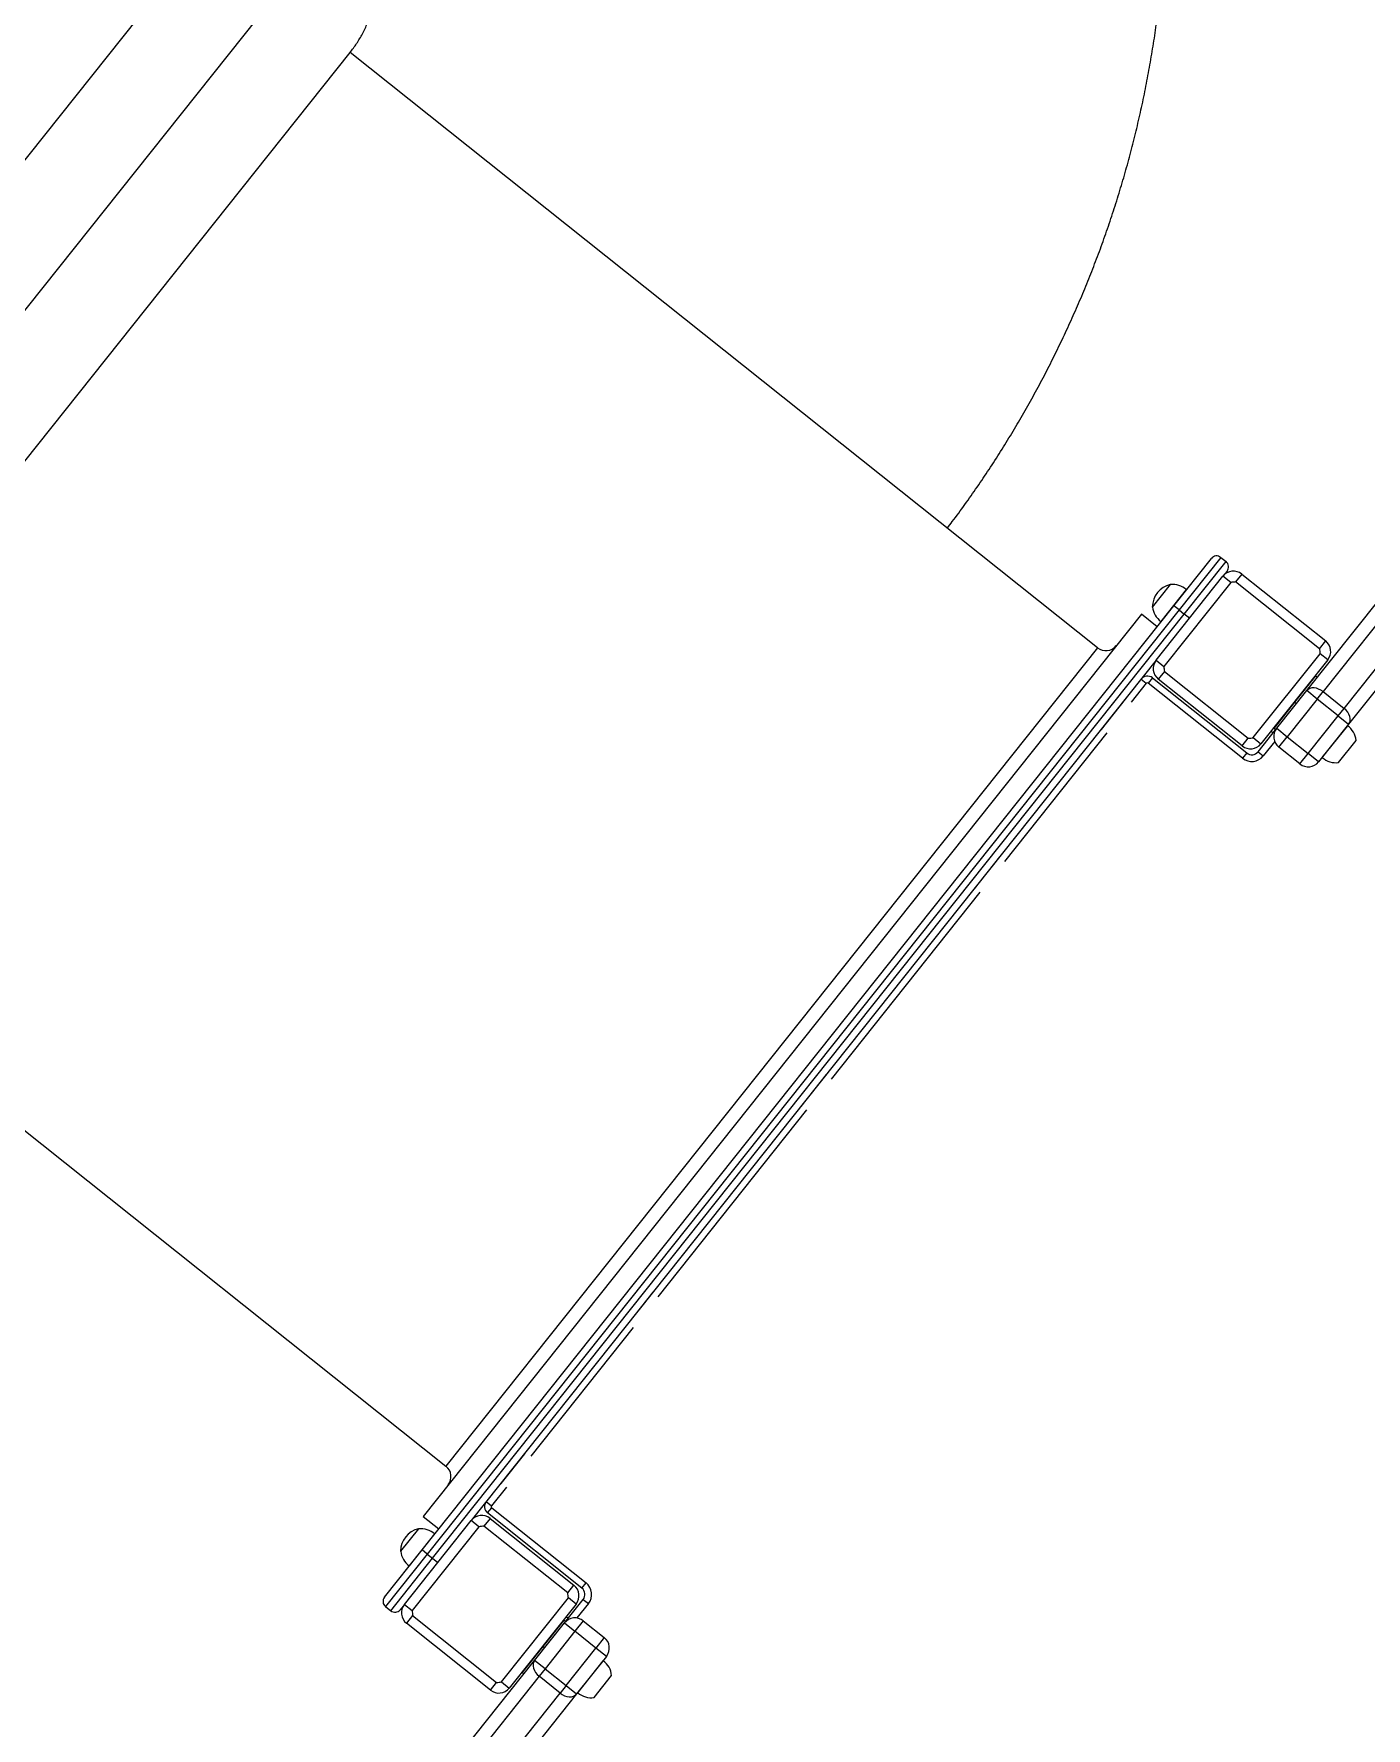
# Model space of a CAD drawing. Header units: millimetres. Extents: x -229914 to 856942, y -268655 to 87212.
# Drawn here: x -140806 to -139812, y 24732 to 25995 of the extents above; entities that cross this region are included whole.
import ezdxf

# ---------------------------------------------------------------- set-up
doc = ezdxf.new("R2010")
doc.units = ezdxf.units.MM

# ---------------------------------------------------------------- blocks, each defined once
blk = doc.blocks.new('Т912NEW')
at = {"color": 7, "linetype": 'Continuous', "lineweight": 15}
for p, q in [((-2987.3, 1981.4), (-2987.3, 2516.2)), ((-2947.3, 2516.2), (-2947.3, 1981.4)), ((-3104.3, 1969.2), (-3104.3, 2014.2)), ((-3099.3, 2019.2), (-3099.3, 1969.2)), ((-3099.3, 2019.2), (-3094.3, 2019.2)), ((-3094.3, 1969.2), (-3094.3, 2019.2)), ((-3089.3, 2014.2), (-3089.3, 2009.2)), ((-3081.9, 2009.2), (-3089.3, 2009.2)), ((-3089.3, 1929.2), (-3089.3, 2009.2)), ((-3081.9, 2009.2), (-3081.9, 1929.2)), ((-3079.3, 2019.2), (-3079.3, 2011.8)), ((-3079.3, 2019.2), (-2999.3, 2019.2)), ((-2999.3, 2011.8), (-3079.3, 2011.8)), ((-2999.3, 2011.8), (-2999.3, 2019.2)), ((-2996.6, 1929.2), (-2996.6, 2009.2)), ((-2989.3, 2009.2), (-2996.6, 2009.2)), ((-2989.3, 2009.2), (-2989.3, 1929.2)), ((-3104.5, 1984.4), (-3104.5, 1954)), ((-3104.3, 1984.3), (-3104.5, 1984.3)), ((-2988.8, 1994.2), (-2989.3, 1994.2)), ((-2988.8, 1994.2), (-2987.3, 1994.2)), ((-2988.8, 1969.2), (-2988.8, 1994.2)), ((-2977.3, 1981.4), (-2977.3, 1988.4)), ((-2977.3, 1988.4), (-2957.3, 1988.4)), ((-2957.3, 1981.4), (-2957.3, 1988.4)), ((-3116, 1979.9), (-3116.3, 1979.9)), ((-3116.3, 1979.9), (-3116.3, 1958.4)), ((-2977.3, 1981.4), (-2987.3, 1981.4)), ((-2987.3, 1945.5), (-2987.3, 1981.4)), ((-2977.3, 1981.4), (-2977.3, 1945.5)), ((-2957.3, 1981.4), (-2977.3, 1981.4)), ((-2957.3, 1945.5), (-2957.3, 1981.4)), ((-2957.3, 1981.4), (-2947.3, 1981.4)), ((-2947.3, 1981.4), (-2947.3, 1945.5)), ((-2947.1, 1980), (-2947.3, 1980)), ((-2947.1, 1949.6), (-2947.1, 1980)), ((-2935.3, 1954.3), (-2935.3, 1975.3)), ((-3116.3, 1958.4), (-3116, 1958.4)), ((-3104.3, 1069.2), (-3104.3, 1969.2)), ((-3099.3, 1969.2), (-3104.3, 1969.2)), ((-3099.3, 1969.2), (-3099.3, 1069.2)), ((-3099.3, 1969.2), (-3094.3, 1969.2)), ((-3094.3, 1069.2), (-3094.3, 1969.2)), ((-3089.3, 1969.2), (-3094.3, 1969.2)), ((-2988.8, 1944.2), (-2988.8, 1969.2)), ((-3104.3, 1949.2), (-3119.3, 1949.2)), ((-3119.3, 1949.2), (-3119.3, 1089.2)), ((-3104.5, 1954), (-3104.3, 1954)), ((-2987.3, 1945.5), (-2977.3, 1945.5)), ((-2987.3, 1923.2), (-2987.3, 1945.5)), ((-2977.3, 1935.5), (-2977.3, 1945.5)), ((-2977.3, 1945.5), (-2957.3, 1945.5)), ((-2957.3, 1935.5), (-2957.3, 1945.5)), ((-2947.3, 1945.5), (-2957.3, 1945.5)), ((-2947.3, 1949.6), (-2947.1, 1949.6)), ((-2988.8, 1944.2), (-2989.3, 1944.2)), ((-2989.3, 1941.2), (-2987.3, 1941.2)), ((-2987.3, 1944.2), (-2988.8, 1944.2)), ((-2957.3, 1935.5), (-2977.3, 1935.5)), ((-3089.3, 1929.2), (-3089.3, 1109.2)), ((-3089.3, 1929.2), (-3081.9, 1929.2)), ((-3079.3, 1926.5), (-2999.3, 1926.5)), ((-3079.3, 1926.5), (-3079.3, 1919.2)), ((-2999.3, 1919.2), (-2999.3, 1926.5)), ((-2996.6, 1929.2), (-2989.3, 1929.2)), ((-2987.3, 1923.2), (-2982.3, 1923.2)), ((-3981.8, 1909.2), (-3981.8, 1139.2)), ((-3129.3, 1909.2), (-3841.8, 1909.2)), ((-3841.8, 1139.2), (-3841.8, 1909.2)), ((-3089.3, 1911.2), (-3084.3, 1911.2)), ((-3083.3, 1917.2), (-3083.3, 1912.2)), ((-3083.3, 1917.2), (-2993.3, 1917.2)), ((-2993.3, 1912.2), (-3083.3, 1912.2)), ((-2999.3, 1919.2), (-3079.3, 1919.2)), ((-2993.3, 1917.2), (-2993.3, 1912.2)), ((-3089.1, 1893.7), (-3089.3, 1893.7)), ((-3089.1, 1863.4), (-3089.1, 1893.8)), ((-3089.3, 1863.4), (-3089.1, 1863.4)), ((-3089.1, 1741.8), (-3089.3, 1741.8)), ((-3089.1, 1711.5), (-3089.1, 1741.9)), ((-3089.3, 1711.5), (-3089.1, 1711.5)), ((-3089.1, 1534.3), (-3089.3, 1534.3)), ((-3089.1, 1504), (-3089.1, 1534.4)), ((-3089.3, 1504), (-3089.1, 1504)), ((-3089.1, 1326.8), (-3089.3, 1326.8)), ((-3089.1, 1296.5), (-3089.1, 1326.9)), ((-3089.3, 1296.5), (-3089.1, 1296.5)), ((-3089.1, 1174.9), (-3089.3, 1174.9)), ((-3089.1, 1172.9), (-3089.1, 1175)), ((-3089.1, 1172.9), (-3089.1, 1144.6)), ((-3089.3, 1144.6), (-3089.1, 1144.6)), ((-3841.8, 1129.2), (-3129.3, 1129.2)), ((-3089.3, 1127.2), (-3084.3, 1127.2)), ((-3083.3, 1121.2), (-3083.3, 1126.2)), ((-3083.3, 1126.2), (-2993.3, 1126.2)), ((-2993.3, 1121.2), (-2993.3, 1126.2)), ((-2993.3, 1121.2), (-3083.3, 1121.2)), ((-3079.3, 1119.2), (-3079.3, 1111.8)), ((-3079.3, 1119.2), (-2999.3, 1119.2)), ((-2999.3, 1111.8), (-3079.3, 1111.8)), ((-2999.3, 1111.8), (-2999.3, 1119.2)), ((-2987.3, 1092.8), (-2987.3, 1115.2)), ((-2987.3, 1115.2), (-2982.3, 1115.2)), ((-3081.9, 1109.2), (-3089.3, 1109.2)), ((-3089.3, 1029.2), (-3089.3, 1109.2)), ((-3081.9, 1109.2), (-3081.9, 1029.2)), ((-2996.6, 1029.2), (-2996.6, 1109.2)), ((-2989.3, 1109.2), (-2996.6, 1109.2)), ((-2989.3, 1109.2), (-2989.3, 1029.2)), ((-2977.3, 1102.8), (-2977.3, 1092.8)), ((-2977.3, 1102.8), (-2957.3, 1102.8)), ((-2957.3, 1102.8), (-2957.3, 1092.8)), ((-3119.3, 1089.2), (-3104.3, 1089.2)), ((-2989.3, 1097.2), (-2987.3, 1097.2)), ((-2988.8, 1094.2), (-2989.3, 1094.2)), ((-2988.8, 1094.2), (-2987.3, 1094.2)), ((-2988.8, 1069.2), (-2988.8, 1094.2)), ((-2987.3, 1057), (-2987.3, 1092.8)), ((-2987.3, 1092.8), (-2977.3, 1092.8)), ((-2977.3, 1092.8), (-2977.3, 1057)), ((-2957.3, 1092.8), (-2977.3, 1092.8)), ((-2957.3, 1057), (-2957.3, 1092.8)), ((-2947.3, 1092.8), (-2957.3, 1092.8)), ((-2947.3, 1092.8), (-2947.3, 1057)), ((-2947.1, 1088.7), (-2947.3, 1088.7)), ((-2947.1, 1058.3), (-2947.1, 1088.7)), ((-3116, 1079.9), (-3116.3, 1079.9)), ((-3116.3, 1079.9), (-3116.3, 1058.4)), ((-3104.5, 1084.4), (-3104.5, 1054)), ((-3104.3, 1084.3), (-3104.5, 1084.3)), ((-2935.3, 1063), (-2935.3, 1084)), ((-3104.3, 1024.2), (-3104.3, 1069.2)), ((-3099.3, 1069.2), (-3104.3, 1069.2)), ((-3099.3, 1069.2), (-3099.3, 1019.2)), ((-3099.3, 1069.2), (-3094.3, 1069.2)), ((-3094.3, 1019.2), (-3094.3, 1069.2)), ((-3094.3, 1069.2), (-3089.3, 1069.2)), ((-2988.8, 1044.2), (-2988.8, 1069.2)), ((-3116.3, 1058.4), (-3116, 1058.4)), ((-3104.5, 1054), (-3104.3, 1054)), ((-2977.3, 1057), (-2987.3, 1057)), ((-2987.3, 526.1), (-2987.3, 1057)), ((-2977.3, 1057), (-2957.3, 1057)), ((-2977.3, 1057), (-2977.3, 1049.9)), ((-2957.3, 1049.9), (-2977.3, 1049.9)), ((-2957.3, 1057), (-2947.3, 1057)), ((-2957.3, 1057), (-2957.3, 1049.9)), ((-2947.3, 1058.4), (-2947.1, 1058.4)), ((-2947.3, 1057), (-2947.3, 529.8)), ((-2988.8, 1044.2), (-2989.3, 1044.2)), ((-2987.3, 1044.2), (-2988.8, 1044.2)), ((-3089.3, 1029.2), (-3089.3, 1024.2)), ((-3089.3, 1029.2), (-3081.9, 1029.2)), ((-3079.3, 1026.5), (-2999.3, 1026.5)), ((-3079.3, 1026.5), (-3079.3, 1019.2)), ((-2999.3, 1019.2), (-2999.3, 1026.5)), ((-2996.6, 1029.2), (-2989.3, 1029.2)), ((-3099.3, 1019.2), (-3094.3, 1019.2)), ((-2999.3, 1019.2), (-3079.3, 1019.2))]:
    blk.add_line(p, q, dxfattribs=at)
at = {"color": 8, "linetype": 'Continuous', "lineweight": 15}
for p, q in [((-2977.3, 2516.2), (-2977.3, 1988.4)), ((-2957.3, 1988.4), (-2957.3, 2516.2)), ((-3911.8, 1061.3), (-3911.8, 1989.2)), ((-2988.8, 1969.2), (-2987.3, 1969.2)), ((-2982.3, 1936.9), (-2982.3, 1923.2)), ((-3129.3, 1909.2), (-3129.3, 1519.2)), ((-3084.3, 1911.2), (-3084.3, 1893.2)), ((-3084.3, 1863.9), (-3084.3, 1741.3)), ((-3084.3, 1712), (-3084.3, 1533.8)), ((-3129.3, 1519.2), (-3129.3, 1129.2)), ((-3084.3, 1504.5), (-3084.3, 1326.3)), ((-3084.3, 1297), (-3084.3, 1174.4)), ((-3084.3, 1145.1), (-3084.3, 1127.2)), ((-2982.3, 1115.2), (-2982.3, 1101.5)), ((-2988.8, 1069.2), (-2987.3, 1069.2)), ((-2977.3, 1049.9), (-2977.3, 527.1)), ((-2957.3, 528.9), (-2957.3, 1049.9))]:
    blk.add_line(p, q, dxfattribs=at)
at = {"color": 7, "linetype": 'Continuous', "lineweight": 15, "flags": 128}
for points in [[(-2977.3, 1988.4), (-2979.2, 1988.3), (-2981.1, 1987.9), (-2982.8, 1987.3), (-2984.3, 1986.4), (-2985.6, 1985.3), (-2986.5, 1984.1), (-2987.1, 1982.8), (-2987.3, 1981.4)], [(-2947.3, 1981.4), (-2947.4, 1982.8), (-2948, 1984.1), (-2948.9, 1985.3), (-2950.2, 1986.4), (-2951.7, 1987.3), (-2953.4, 1987.9), (-2955.3, 1988.3), (-2957.3, 1988.4)], [(-2987.3, 1057), (-2987.1, 1055.6), (-2986.5, 1054.3), (-2985.6, 1053), (-2984.3, 1052), (-2982.8, 1051.1), (-2981.1, 1050.4), (-2979.2, 1050), (-2977.3, 1049.9)], [(-2957.3, 1049.9), (-2955.3, 1050), (-2953.4, 1050.4), (-2951.7, 1051.1), (-2950.2, 1052), (-2948.9, 1053), (-2948, 1054.3), (-2947.4, 1055.6), (-2947.3, 1057)]]:
    blk.add_lwpolyline(points, dxfattribs=at)
at = {"color": 7, "linetype": 'Continuous', "lineweight": 15}
for centre, radius, start, end in [((-3099.3, 2014.2), 5, 90, 180), ((-3094.3, 2014.2), 5, 360, 90), ((-3079.3, 2009.2), 10, 90, 180), ((-3044.2, 1974.1), 51.5, 132.8932, 137.1068), ((-2999.3, 2009.2), 10, 0, 90), ((-3034.1, 1974.3), 51.3, 42.8843, 47.1157), ((-3105.3, 1969.2), 15.2, 86.9847, 135.0442), ((-3102.4, 1969.2), 17.5, 142.1, 217.9), ((-2946.3, 1964.8), 15.2, 43.6736, 93.0153), ((-3105.3, 1969.2), 15.2, 224.9558, 273.0153), ((-2977.3, 1945.5), 10, 180, 270), ((-2957.3, 1945.5), 10, 270, 0), ((-2946.3, 1964.8), 15.2, 266.9847, 316.3264), ((-3079.3, 1929.2), 10, 180, 270), ((-3044.2, 1964.2), 51.5, 222.8932, 227.1068), ((-3034.1, 1964.1), 51.3, 312.8843, 317.1157), ((-2999.3, 1929.2), 10, 270, 0), ((-2993.3, 1923.2), 6, 270, 0), ((-2993.3, 1923.2), 11, 270, 0), ((-3129.3, 1919.2), 10, 270, 0), ((-3083.3, 1911.2), 6, 90, 180), ((-3083.3, 1911.2), 1, 90, 180), ((-3129.3, 1119.2), 10, 0, 90), ((-3083.3, 1127.2), 6, 180, 270), ((-3083.3, 1127.2), 1, 180, 270), ((-2993.3, 1115.2), 11, 0, 90), ((-3079.3, 1109.2), 10, 90, 180), ((-3044.2, 1074.2), 51.4, 132.8889, 137.106), ((-2999.3, 1109.2), 10, 0, 90), ((-3034.1, 1074.3), 51.2, 42.885, 47.1201), ((-2993.3, 1115.2), 6, 0, 90), ((-2977.3, 1092.8), 10, 90, 180), ((-2957.3, 1092.8), 10, 0, 90), ((-2946.3, 1073.5), 15.2, 43.6736, 93.0153), ((-3102.4, 1069.2), 17.5, 142.1, 217.9), ((-3105.3, 1069.2), 15.2, 86.9847, 135.0442), ((-2946.3, 1073.5), 15.2, 266.9847, 316.3264), ((-3105.3, 1069.2), 15.2, 224.9558, 273.0153), ((-3099.3, 1024.2), 5, 180, 270), ((-3094.3, 1024.2), 5, 270, 360), ((-3079.3, 1029.2), 10, 180, 270), ((-3044.2, 1064.2), 51.4, 222.894, 227.1111), ((-3034.1, 1064), 51.2, 312.8799, 317.115), ((-2999.3, 1029.2), 10, 270, 0)]:
    blk.add_arc(centre, radius, start, end, dxfattribs=at)
for points, knots in [([(-3272.4, 1909.2), (-3272.5, 1911.2), (-3272.6, 1918.6), (-3273.1, 1931.2), (-3274.1, 1947.1), (-3275.3, 1962.9), (-3276.9, 1978.7), (-3278.8, 1994.4), (-3281, 2010.1), (-3283.5, 2025.8), (-3286.3, 2041.4), (-3289.5, 2056.9), (-3292.9, 2072.4), (-3296.7, 2087.9), (-3300.7, 2103.2), (-3305.1, 2118.5), (-3309.8, 2133.7), (-3314.7, 2148.9), (-3320, 2163.9), (-3325.6, 2178.9), (-3331.5, 2193.7), (-3337.7, 2208.5), (-3344.2, 2223.1), (-3351, 2237.7), (-3358.1, 2252.1), (-3365.5, 2266.4), (-3373.2, 2280.6), (-3381.2, 2294.7), (-3389.5, 2308.6), (-3398.1, 2322.4), (-3406.9, 2336.1), (-3416.1, 2349.6), (-3425.5, 2363), (-3435.2, 2376.2), (-3445.2, 2389.2), (-3455.5, 2402.1), (-3466.1, 2414.9), (-3476.9, 2427.4), (-3488, 2439.8), (-3499.4, 2452), (-3511.1, 2464.1), (-3523, 2475.9), (-3535.2, 2487.6), (-3547.6, 2499), (-3560.3, 2510.3), (-3573.3, 2521.3), (-3586.5, 2532.2), (-3599.9, 2542.8), (-3613.6, 2553.2), (-3627.5, 2563.4), (-3641.7, 2573.4), (-3656.1, 2583.2), (-3670.7, 2592.7), (-3685.6, 2601.9), (-3696.5, 2608.6), (-3702.6, 2612), (-3703.5, 2612.6)], [0, 0, 0, 0, 0.007252, 0.025783, 0.04431, 0.062833, 0.081355, 0.099876, 0.118398, 0.136923, 0.155452, 0.173987, 0.19253, 0.211081, 0.229642, 0.248215, 0.266802, 0.285403, 0.304022, 0.322658, 0.341314, 0.359991, 0.378692, 0.397416, 0.416167, 0.434945, 0.453752, 0.472589, 0.491458, 0.51036, 0.529296, 0.548268, 0.567276, 0.586322, 0.605407, 0.624532, 0.643697, 0.662904, 0.682154, 0.701447, 0.720784, 0.740165, 0.75959, 0.779062, 0.798578, 0.818141, 0.837749, 0.857403, 0.877104, 0.89685, 0.916642, 0.936479, 0.956362, 0.97629, 0.996261, 1, 1, 1, 1]), ([(-3841.8, 1909.2), (-3841.8, 1911.9), (-3842, 1917.5), (-3843.2, 1925.9), (-3844.9, 1933.6), (-3846.6, 1938.3), (-3847.4, 1940.3)], [0, 0, 0, 0, 0.259359, 0.527868, 0.80368, 1, 1, 1, 1])]:
    blk.add_open_spline(points, degree=3, knots=knots, dxfattribs=at)

msp = doc.modelspace()

# ---------------------------------------------------------------- block references
at = {"rotation": 321.4676820499667}
msp.add_blockref('Т912NEW', (-138753.82306, 22094.20638), dxfattribs=at)

doc.saveas('drawing.dxf')
